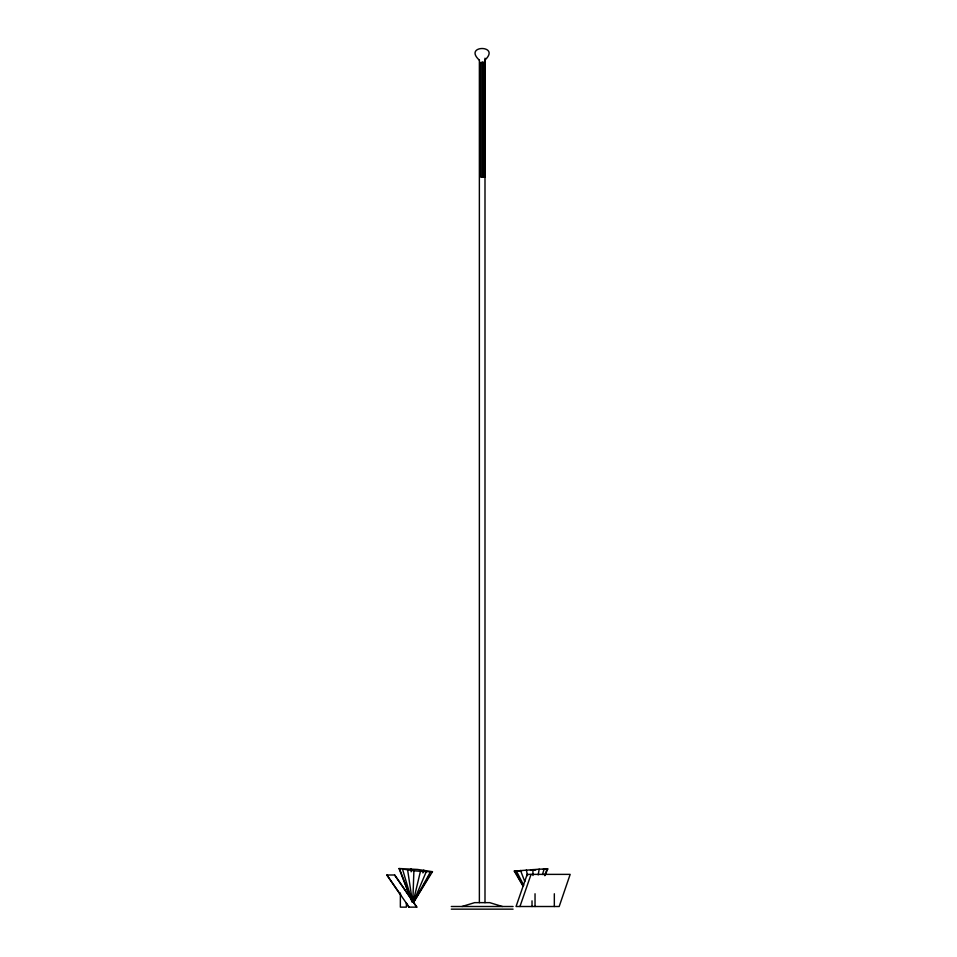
<?xml version="1.0" encoding="UTF-8"?>
<svg xmlns="http://www.w3.org/2000/svg" width="957" height="957" viewBox="0 0 957 957"><rect width="100%" height="100%" fill="white"/><g stroke="black" fill="none" stroke-linecap="round" stroke-linejoin="round"><path stroke-width="1.44" d="M412.778 902.284L413.903 870.762L399.009 868.525L417.551 869.446L432.456 871.683L413.484 902.475L430.483 871.815L432.456 871.683M538.193 874.937L539.186 869.183L547.775 868.932L544.988 875.619M413.065 902.307L420.446 871.313L430.483 871.815M542.463 874.495L544.21 868.932M422.886 872.904L423.807 870.104M519.95 906.506L531.063 874.375M544.545 875.547L547.225 868.836M426.26 871.683L413.292 902.379L416.594 895.8M413.46 902.463L429.669 875.057M484.792 60.183C501.659 44.644 462.506 44.644 479.373 60.183M461.992 906.506L474.648 902.642L489.721 902.642L502.377 906.506M523.048 886.134L514.292 871.085L539.186 869.183M547.775 868.932L542.954 869.434M530.465 870.368L535.705 870.009M521.625 870.894L514.292 871.085M400.792 895.238L386.831 874.997L394.679 874.997L416.845 907.14L408.759 907.14M451.297 906.506L513.072 906.506M451.297 909.15L513.072 909.15M413.903 870.762L420.446 871.313M394.595 874.997L410.194 897.618M412.658 901.183L416.762 907.14M386.915 874.997L409.082 907.14M406.534 903.564L408.998 907.14M514.842 871.169L523.347 886.182M516.278 870.834L523.754 885.297M399.009 868.525L410.613 898.3M520.524 870.451L524.771 881.541M399.583 868.896L411.677 900.92M408.495 891.003L410.84 898.061M402.61 869.446L412.3 902.284M526.362 870.009L527.522 875.619M407.646 870.104L412.503 902.248M411.008 868.896L411.151 871.803M532.917 869.554L532.977 875.499M554.33 893.766L554.33 906.506M535.035 893.766L535.035 906.506M532.02 900.848L532.02 906.506M484.996 58.198L484.996 902.642M483.046 62.384L483.046 177.117M482.699 62.384L482.699 177.117M482.256 62.384L482.256 177.117M479.373 59.693L479.373 902.642M406.39 902.894L406.39 907.14L400.361 907.14L400.361 892.977M527.175 874.375L516.05 906.506L559.175 906.506L570.169 874.375L527.175 874.375M485.259 62.384L480.749 62.384L480.749 177.117L485.259 177.117L485.259 62.384"/></g></svg>
